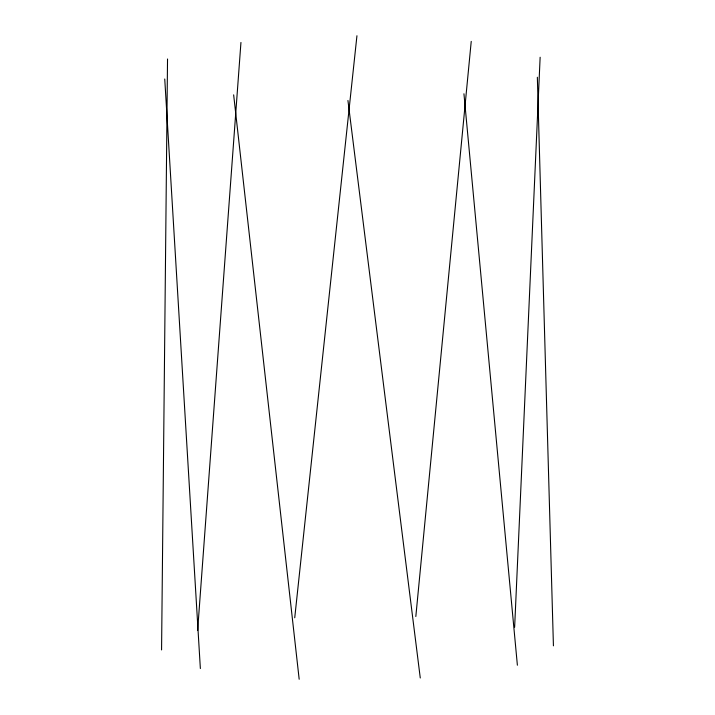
<?xml version="1.0" encoding="UTF-8"?>
<svg xmlns="http://www.w3.org/2000/svg" width="715" height="715" viewBox="0 0 715 715"><rect width="100%" height="100%" fill="white"/><g stroke="black" fill="none" stroke-linecap="round" stroke-linejoin="round"><path stroke-width="1.07" d="M161.572 649.926L167.533 58.996M514.639 627.225L540.138 57.245M197.617 630.541L240.946 42.471M415.826 616.509L471.23 41.39M294.732 617.778L356.946 35.75M347.937 100.493L420.268 677.981M233.653 94.854L299.174 679.25M463.937 93.772L517.383 665.218M164.745 78.999L200.361 668.534M537.349 77.247L553.428 645.833"/></g></svg>
